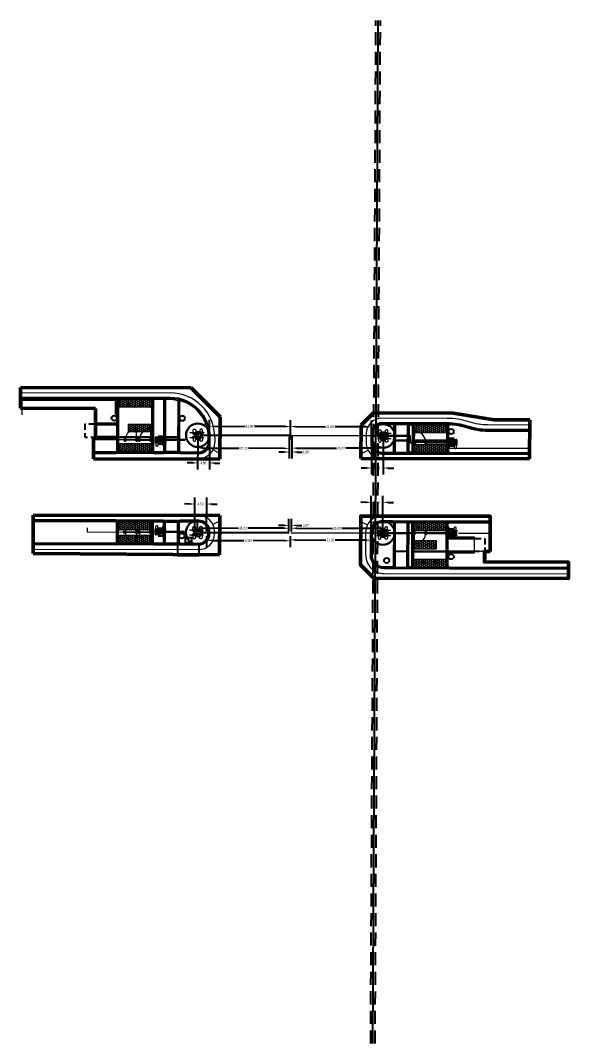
# Model space of a CAD drawing. Extents: x 6427214 to 6444634, y 1882940 to 1890436.
# Drawn here: x 6441624.3 to 6441834.1, y 1883731.4 to 1884123.4 of the extents above; entities that cross this region are included whole.
import ezdxf

# ---------------------------------------------------------------- set-up
doc = ezdxf.new("R2010")
doc.units = 0
doc.header["$LTSCALE"] = 20
doc.header["$MEASUREMENT"] = 0
for name, pattern in [('0', [2, 1, 0, 1]), ('DASHED2', [0.375, 0.25, -0.125]), ('HIDDEN2', [0.1875, 0.125, -0.0625])]:
    doc.linetypes.add(name, pattern=pattern)
doc.layers.add('$_VPORT-1', color=11, linetype='Continuous', plot=False)
doc.layers.add('$NPLT', color=150, linetype='Continuous', plot=False)
for name, color, linetype, lineweight, plot in [('00_GID_Arm FDN', 7, 'DASHED2', 13, False), ('00_GID_Ped Gate FDN', 7, 'DASHED2', 13, False), ('C-ROAD_4.5 ft Offset', 210, 'Continuous', 30, False)]:
    doc.layers.add(name, color=color, linetype=linetype, lineweight=lineweight, plot=plot)
for name, color, linetype, lineweight in [('00_GID_Gate Details', 4, 'Continuous', 13), ('00_GID_Ped Swing Gate', 4, 'Continuous', 13), ('C-ROAD-CURB', 3, 'Continuous', 35), ('C-ROAD-EG', 3, 'Continuous', 20), ('C-ROAD-FENC', 2, 'METRO FENCELINE1', 20), ('C-ROAD-TRUNCATED DOME', 2, 'Continuous', 13), ('C-ROADWAY SW', 4, 'Continuous', 30), ('C-SAWCUT & JOIN', 50, 'Continuous', 50)]:
    doc.layers.add(name, color=color, linetype=linetype, lineweight=lineweight)
for name, color, linetype in [('C-FENC', 2, 'METRO FENCELINE1'), ('C-FENC-GATE', 2, 'Continuous'), ('C-GATE-ARM', 3, '0'), ('C-RAIL-GATE-ARM', 2, 'Continuous'), ('C-ROAD', 7, 'Continuous'), ('C-ROAD-CURB-RAMP-DETL', 1, 'HIDDEN2'), ('C-UTIL-SS-EXIS', 253, 'U-Sswr-Ex'), ('P-SIGEQ-POLES', 3, 'Continuous')]:
    doc.layers.add(name, color=color, linetype=linetype)
doc.styles.add('Arial Narrow', font='ARIALN.TTF', dxfattribs={"width": 0.8, "height": 1})
doc.styles.add('Simplex', font='simplex.shx')
doc.linetypes.add('METRO FENCELINE1', pattern='A,0.125,-0.05,[133,ltypeshp.shx,S=0.025,R=0,X=-0.05,Y=0],0.125', length=0.3)
doc.linetypes.add('U-Sswr-Ex', pattern='A,0.3,-0.112,["ss",Simplex,S=0.1,R=0,X=-0.06665,Y=-0.038],-0.112,0.3,-0.05,0.1,-0.05', length=1.024)
doc.dimstyles.new('DIM-20', dxfattribs={"dimscale": 20, "dimtxt": 1, "dimasz": 0.1, "dimexe": 0.125, "dimexo": 0.025, "dimgap": 0.03, "dimtad": 0, "dimzin": 0, "dimdsep": 46, "dimtxsty": 'Arial Narrow', "dimcen": 0.04, "dimclrd": 256, "dimclre": 256, "dimclrt": 256, "dimaunit": 1, "dimadec": 3, "dimazin": 2, "dimtfac": 1, "dimtofl": 0, "dimtmove": 0, "dimatfit": 3, "dimfxl": 1, "dimtfillclr": 256, "dimtolj": 1, "dimtzin": 0, "dimlwd": -1, "dimlwe": -1, "dimarcsym": 0})
pattern_1 = [(0, (0, 0), (0, 0.433012701892), [0.25, -0.5]), (120, (0, 0), (-0.375, -0.216506350946), [0.25, -0.5]), (60, (0.25, 0), (-0.375, 0.216506350946), [0.25, -0.5])]

# ---------------------------------------------------------------- blocks, each defined once
blk = doc.blocks.new('*D934')
at = {"layer": '$_VPORT-1', "transparency": 16777216}
for p, q in [((6441695.53, 1883925.95), (6441695.51, 1883921.67)), ((6441727.53, 1883925.83), (6441727.51, 1883921.55)), ((6441697.52, 1883924.17), (6441709.74, 1883924.12)), ((6441725.52, 1883924.06), (6441713.33, 1883924.11))]:
    blk.add_line(p, q, dxfattribs=at)
for points in [[(6441697.52, 1883924.5), (6441697.52, 1883923.83), (6441695.52, 1883924.17)], [(6441725.52, 1883924.39), (6441725.52, 1883923.73), (6441727.52, 1883924.05)]]:
    blk.add_solid(points, dxfattribs=at)
at = {"layer": 'Defpoints', "color": 0, "transparency": 16777216}
for p in [(6441695.53, 1883926.45), (6441727.53, 1883926.33), (6441727.52, 1883924.05)]:
    blk.add_point(p, dxfattribs=at)
at = {"layer": '$_VPORT-1', "transparency": 16777216, "insert": (6441711.53, 1883924.11), "char_height": 1, "attachment_point": 5, "rotation": 359.7829, "style": 'Arial Narrow'}
blk.add_mtext("\\A1;32.00'", dxfattribs=at)
blk = doc.blocks.new('*D935')
at = {"layer": '$_VPORT-1', "transparency": 16777216}
for p, q in [((6441727.53, 1883925.83), (6441727.51, 1883921.87)), ((6441758.53, 1883926.62), (6441758.51, 1883921.75)), ((6441729.52, 1883924.36), (6441741.24, 1883924.32)), ((6441756.52, 1883924.26), (6441744.83, 1883924.31))]:
    blk.add_line(p, q, dxfattribs=at)
for points in [[(6441729.53, 1883924.7), (6441729.52, 1883924.03), (6441727.52, 1883924.37)], [(6441756.53, 1883924.6), (6441756.52, 1883923.93), (6441758.52, 1883924.25)]]:
    blk.add_solid(points, dxfattribs=at)
at = {"layer": 'Defpoints', "color": 0, "transparency": 16777216}
for p in [(6441727.53, 1883926.33), (6441758.53, 1883927.12), (6441758.52, 1883924.25)]:
    blk.add_point(p, dxfattribs=at)
at = {"layer": '$_VPORT-1', "transparency": 16777216, "insert": (6441743.03, 1883924.31), "char_height": 1, "attachment_point": 5, "rotation": 359.7829, "style": 'Arial Narrow'}
blk.add_mtext("\\A1;31.00'", dxfattribs=at)
blk = doc.blocks.new('*D936')
at = {"layer": '$_VPORT-1', "transparency": 16777216}
for p, q in [((6441692.07, 1883927.67), (6441692.08, 1883931.45)), ((6441694.07, 1883928.94), (6441707.78, 1883928.9)), ((6441725.07, 1883928.84), (6441711.37, 1883928.89)), ((6441727.07, 1883927.56), (6441727.08, 1883931.34))]:
    blk.add_line(p, q, dxfattribs=at)
for points in [[(6441694.07, 1883929.27), (6441694.07, 1883928.61), (6441692.07, 1883928.95)], [(6441725.07, 1883929.18), (6441725.07, 1883928.51), (6441727.07, 1883928.84)]]:
    blk.add_solid(points, dxfattribs=at)
at = {"layer": 'Defpoints', "color": 0, "transparency": 16777216}
for p in [(6441692.07, 1883927.17), (6441727.07, 1883928.84), (6441727.07, 1883927.06)]:
    blk.add_point(p, dxfattribs=at)
at = {"layer": '$_VPORT-1', "transparency": 16777216, "insert": (6441709.57, 1883928.89), "char_height": 1, "attachment_point": 5, "rotation": 359.8176, "style": 'Arial Narrow'}
blk.add_mtext("\\A1;35.00'", dxfattribs=at)
blk = doc.blocks.new('*D937')
at = {"layer": '$_VPORT-1', "transparency": 16777216}
for p, q in [((6441728.04, 1883927.62), (6441728.05, 1883931.34)), ((6441763.04, 1883927.51), (6441763.05, 1883931.23)), ((6441730.04, 1883928.84), (6441743.75, 1883928.79)), ((6441761.04, 1883928.74), (6441747.33, 1883928.78))]:
    blk.add_line(p, q, dxfattribs=at)
for points in [[(6441730.04, 1883929.17), (6441730.04, 1883928.5), (6441728.04, 1883928.84)], [(6441761.04, 1883929.07), (6441761.04, 1883928.41), (6441763.04, 1883928.73)]]:
    blk.add_solid(points, dxfattribs=at)
at = {"layer": 'Defpoints', "color": 0, "transparency": 16777216}
for p in [(6441728.03, 1883927.12), (6441763.03, 1883927.01), (6441763.04, 1883928.73)]:
    blk.add_point(p, dxfattribs=at)
at = {"layer": '$_VPORT-1', "transparency": 16777216, "insert": (6441745.54, 1883928.79), "char_height": 1, "attachment_point": 5, "rotation": 359.8176, "style": 'Arial Narrow'}
blk.add_mtext("\\A1;35.00'", dxfattribs=at)
blk = doc.blocks.new('*U948')
at = {"layer": '00_GID_Arm FDN', "ltscale": 0.25}
blk.add_circle((0, 0), 1.25, dxfattribs=at)
at = {"layer": '00_GID_Gate Details'}
for p, q in [((35, 0.12), (1.3, 0.12)), ((35, -0.13), (35, 0.12)), ((1.3, -0.13), (35, -0.13))]:
    blk.add_line(p, q, dxfattribs=at)
for points in [[(-3.05, 1), (0, 1), (0, 0.4)], [(-2.25, 1), (-2.25, 0.95)], [(-2.25, 0.95), (-0.28, 0.95)], [(-2.24, 1), (-0.28, 1)], [(-1.85, 0.95), (-1.85, 0.48), (-0.67, 0.48), (-0.67, 0.67)], [(-0.07, 0.8), (-1.22, 0.8), (-1.22, 0.72), (-0.07, 0.72)], [(-0.88, 1.5), (-0.4, 1.5)], [(-0.67, 0.76), (-0.67, 0.95)], [(-0.45, 0.45), (0.45, 0.45)], [(-0.45, -0.45), (-0.45, 0.45)], [(-0.4, 1.75), (-0.4, 1)], [(-0.4, 1.5), (1, 1.5)], [(-0.28, 0.95), (-0.28, 1)], [(0.07, 0.8), (1.22, 0.8), (1.22, 0.72), (0.07, 0.72)], [(0.28, 0.95), (0.28, 1)], [(2.25, 1), (0.28, 1)], [(2.25, 0.95), (0.28, 0.95)], [(0.45, -0.45), (0.45, 0.45)], [(1.85, 0.95), (1.85, 0.48), (0.67, 0.48), (0.67, 0.67)], [(0.67, 0.76), (0.67, 0.95)], [(1, 1.5), (1, -1.5)], [(1, 0), (1.3, 0)], [(1.3, -0.12), (1.3, 0.12)], [(2.25, 1), (2.25, 0.95)], [(0, -0.4), (0, -1), (-3.05, -1)], [(-2.25, -1), (-2.25, -0.95)], [(-2.25, -0.95), (-0.44, -0.96)], [(-2.25, -1), (-0.44, -1)], [(-1.85, -0.95), (-1.85, -0.48), (-0.67, -0.48), (-0.67, -0.67)], [(-0.07, -0.8), (-1.22, -0.8), (-1.22, -0.72), (-0.07, -0.72)], [(-0.67, -0.76), (-0.67, -0.95)], [(-0.45, -0.45), (0.45, -0.45)], [(-0.44, -0.96), (-0.44, -1)], [(-0.4, -1), (-0.4, -1.75)], [(-0.4, -1.5), (1, -1.5)], [(0.07, -0.8), (1.22, -0.8), (1.22, -0.72), (0.07, -0.72)], [(0.28, -0.95), (0.28, -1)], [(2.25, -0.95), (0.28, -0.95)], [(2.25, -1), (0.28, -1)], [(1.85, -0.95), (1.85, -0.48), (0.67, -0.48), (0.67, -0.67)], [(0.67, -0.76), (0.67, -0.95)], [(2.25, -1), (2.25, -0.95)]]:
    blk.add_lwpolyline(points, dxfattribs=at)
for points in [[(-1.75, 0.95), (-1.75, 1.91, -0.414235), (-1.33, 2.33), (-1.19, 2.33, -0.41414), (-0.77, 1.91), (-0.77, 0.95)], [(-1.75, 0.48, 0.509158), (-0.77, 0.48, 2.513902)], [(1.75, 0.95), (1.75, 1.91, 0.414235), (1.33, 2.33), (1.19, 2.33, 0.41414), (0.77, 1.91), (0.77, 0.95)], [(1.75, 0.48, -0.509158), (0.77, 0.48, -2.513902)], [(-1.75, -0.48, -0.509158), (-0.77, -0.48, -2.513902)], [(-1.75, -1), (-1.75, -1.91, 0.414235), (-1.33, -2.33), (-1.19, -2.33, 0.41414), (-0.77, -1.91), (-0.77, -1)], [(1.75, -0.48, 0.509158), (0.77, -0.48, 2.513902)], [(1.75, -1), (1.75, -1.91, -0.414235), (1.33, -2.33), (1.19, -2.33, -0.41414), (0.77, -1.91), (0.77, -1)]]:
    blk.add_lwpolyline(points, format="xyb", dxfattribs=at)
blk.add_lwpolyline([(1, 0.75), (1, -0.75, -0.414214), (0.75, -1), (-0.75, -1, -0.414214), (-1, -0.75), (-1, 0.75, -0.414214), (-0.75, 1), (0.75, 1, -0.414214)], format="xyb", close=True, dxfattribs=at)
for centre, radius in [((0, 0), 0.4), ((0, 0.76), 0.0779), ((0, -0.76), 0.0779)]:
    blk.add_circle(centre, radius, dxfattribs=at)
for points in [[(-0.04, 0.45), (-0.04, 0.45), (-0.04, 0.7), (-0.04, 0.7)], [(0.04, 0.45), (0.04, 0.45), (0.04, 0.7), (0.04, 0.7)], [(-0.04, -0.45), (-0.04, -0.45), (-0.04, -0.7), (-0.04, -0.7)], [(0.04, -0.45), (0.04, -0.45), (0.04, -0.7), (0.04, -0.7)]]:
    blk.add_open_spline(points, degree=3, dxfattribs=at)
at = {"layer": 'C-ROAD_4.5 ft Offset'}
blk.add_circle((0, 0), 4.5, dxfattribs=at)
blk = doc.blocks.new('*D945')
at = {"layer": '$_VPORT-1', "transparency": 16777216}
for p, q in [((6441725.07, 1883929.91), (6441723.07, 1883929.91)), ((6441727.07, 1883927.55), (6441727.07, 1883932.41)), ((6441728.03, 1883927.61), (6441728.03, 1883932.41)), ((6441730.03, 1883929.91), (6441732.03, 1883929.91))]:
    blk.add_line(p, q, dxfattribs=at)
for points in [[(6441725.07, 1883930.25), (6441725.07, 1883929.58), (6441727.07, 1883929.91)], [(6441730.03, 1883930.25), (6441730.03, 1883929.58), (6441728.03, 1883929.91)]]:
    blk.add_solid(points, dxfattribs=at)
at = {"layer": 'Defpoints', "color": 0, "transparency": 16777216}
for p in [(6441728.03, 1883929.91), (6441727.07, 1883927.05), (6441728.03, 1883927.11)]:
    blk.add_point(p, dxfattribs=at)
at = {"layer": '$_VPORT-1', "transparency": 16777216, "insert": (6441733.57, 1883929.91), "char_height": 1, "attachment_point": 5, "style": 'Arial Narrow'}
blk.add_mtext("\\A1;0.97'", dxfattribs=at)
blk = doc.blocks.new('*D938')
at = {"layer": '$_VPORT-1', "transparency": 16777216}
for p, q in [((6441727.67, 1883962.85), (6441727.7, 1883970.29)), ((6441758.68, 1883965.52), (6441758.7, 1883970.17)), ((6441729.69, 1883967.78), (6441741.13, 1883967.74)), ((6441756.69, 1883967.68), (6441744.72, 1883967.72))]:
    blk.add_line(p, q, dxfattribs=at)
for points in [[(6441729.69, 1883968.11), (6441729.69, 1883967.45), (6441727.69, 1883967.79)], [(6441756.69, 1883968.01), (6441756.69, 1883967.34), (6441758.69, 1883967.67)]]:
    blk.add_solid(points, dxfattribs=at)
at = {"layer": 'Defpoints', "color": 0, "transparency": 16777216}
for p in [(6441758.68, 1883965.02), (6441758.69, 1883967.67), (6441727.67, 1883962.35)]:
    blk.add_point(p, dxfattribs=at)
at = {"layer": '$_VPORT-1', "transparency": 16777216, "insert": (6441742.93, 1883967.73), "char_height": 1, "attachment_point": 5, "rotation": 359.7829, "style": 'Arial Narrow'}
blk.add_mtext("\\A1;31.00'", dxfattribs=at)
blk = doc.blocks.new('*D939')
at = {"layer": '$_VPORT-1', "transparency": 16777216}
for p, q in [((6441727.18, 1883963.86), (6441727.18, 1883955.53)), ((6441728.18, 1883963.81), (6441728.18, 1883955.53)), ((6441725.18, 1883958.03), (6441723.18, 1883958.03)), ((6441730.18, 1883958.03), (6441732.18, 1883958.03))]:
    blk.add_line(p, q, dxfattribs=at)
for points in [[(6441725.18, 1883958.37), (6441725.18, 1883957.7), (6441727.18, 1883958.03)], [(6441730.18, 1883958.37), (6441730.18, 1883957.7), (6441728.18, 1883958.03)]]:
    blk.add_solid(points, dxfattribs=at)
at = {"layer": 'Defpoints', "color": 0, "transparency": 16777216}
for p in [(6441727.18, 1883964.36), (6441728.18, 1883964.31), (6441728.18, 1883958.03)]:
    blk.add_point(p, dxfattribs=at)
at = {"layer": '$_VPORT-1', "transparency": 16777216, "insert": (6441733.68, 1883958.03), "char_height": 1, "attachment_point": 5, "style": 'Arial Narrow'}
blk.add_mtext("\\A1;1.00'", dxfattribs=at)
blk = doc.blocks.new('*D946')
at = {"layer": '$_VPORT-1', "transparency": 16777216}
for p, q in [((6441728.18, 1883963.94), (6441728.18, 1883957.02)), ((6441763.18, 1883963.7), (6441763.18, 1883957.02)), ((6441730.18, 1883959.52), (6441745.28, 1883959.52)), ((6441761.18, 1883959.52), (6441748.87, 1883959.52))]:
    blk.add_line(p, q, dxfattribs=at)
for points in [[(6441730.18, 1883959.86), (6441730.18, 1883959.19), (6441728.18, 1883959.52)], [(6441761.18, 1883959.86), (6441761.18, 1883959.19), (6441763.18, 1883959.52)]]:
    blk.add_solid(points, dxfattribs=at)
at = {"layer": 'Defpoints', "color": 0, "transparency": 16777216}
for p in [(6441728.18, 1883964.44), (6441763.18, 1883964.2), (6441728.18, 1883959.52)]:
    blk.add_point(p, dxfattribs=at)
at = {"layer": '$_VPORT-1', "transparency": 16777216, "insert": (6441747.08, 1883959.52), "char_height": 1, "attachment_point": 5, "style": 'Arial Narrow'}
blk.add_mtext("\\A1;35.00'", dxfattribs=at)
blk = doc.blocks.new('*D940')
at = {"layer": '$_VPORT-1', "transparency": 16777216}
for p, q in [((6441696.67, 1883964.13), (6441696.7, 1883970.41)), ((6441727.67, 1883964.01), (6441727.7, 1883970.29)), ((6441698.69, 1883967.9), (6441710.26, 1883967.85)), ((6441725.69, 1883967.8), (6441713.84, 1883967.84))]:
    blk.add_line(p, q, dxfattribs=at)
for points in [[(6441698.69, 1883968.23), (6441698.69, 1883967.56), (6441696.69, 1883967.91)], [(6441725.69, 1883968.13), (6441725.69, 1883967.46), (6441727.69, 1883967.79)]]:
    blk.add_solid(points, dxfattribs=at)
at = {"layer": 'Defpoints', "color": 0, "transparency": 16777216}
for p in [(6441727.69, 1883967.79), (6441696.67, 1883963.63), (6441727.67, 1883963.51)]:
    blk.add_point(p, dxfattribs=at)
at = {"layer": '$_VPORT-1', "transparency": 16777216, "insert": (6441712.05, 1883967.85), "char_height": 1, "attachment_point": 5, "rotation": 359.7829, "style": 'Arial Narrow'}
blk.add_mtext("\\A1;31.00'", dxfattribs=at)
blk = doc.blocks.new('*D947')
at = {"layer": '$_VPORT-1', "transparency": 16777216}
for p, q in [((6441692.17, 1883963.97), (6441692.15, 1883957.05)), ((6441727.17, 1883963.86), (6441727.15, 1883956.94)), ((6441694.16, 1883959.55), (6441708.06, 1883959.5)), ((6441725.16, 1883959.45), (6441711.65, 1883959.49))]:
    blk.add_line(p, q, dxfattribs=at)
for points in [[(6441694.16, 1883959.88), (6441694.16, 1883959.21), (6441692.16, 1883959.55)], [(6441725.16, 1883959.78), (6441725.16, 1883959.11), (6441727.16, 1883959.44)]]:
    blk.add_solid(points, dxfattribs=at)
at = {"layer": 'Defpoints', "color": 0, "transparency": 16777216}
for p in [(6441692.18, 1883964.47), (6441727.18, 1883964.36), (6441727.16, 1883959.44)]:
    blk.add_point(p, dxfattribs=at)
at = {"layer": '$_VPORT-1', "transparency": 16777216, "insert": (6441709.85, 1883959.5), "char_height": 1, "attachment_point": 5, "rotation": 359.8176, "style": 'Arial Narrow'}
blk.add_mtext("\\A1;35.00'", dxfattribs=at)
blk = doc.blocks.new('*D941')
at = {"layer": '$_VPORT-1', "transparency": 16777216}
for p, q in [((6441689.07, 1883938.12), (6441687.07, 1883938.13)), ((6441691.04, 1883927.67), (6441691.08, 1883940.62)), ((6441695.54, 1883927.66), (6441695.58, 1883940.6)), ((6441697.57, 1883938.1), (6441699.57, 1883938.09))]:
    blk.add_line(p, q, dxfattribs=at)
for points in [[(6441689.07, 1883938.46), (6441689.07, 1883937.79), (6441691.07, 1883938.12)], [(6441697.57, 1883938.43), (6441697.57, 1883937.76), (6441695.57, 1883938.1)]]:
    blk.add_solid(points, dxfattribs=at)
at = {"layer": 'Defpoints', "color": 0, "transparency": 16777216}
for p in [(6441695.57, 1883938.1), (6441691.03, 1883927.17), (6441695.53, 1883927.16)]:
    blk.add_point(p, dxfattribs=at)
at = {"layer": '$_VPORT-1', "transparency": 16777216, "insert": (6441693.32, 1883938.11), "char_height": 1, "attachment_point": 5, "rotation": 359.8176, "style": 'Arial Narrow'}
blk.add_mtext("\\A1;4.50'", dxfattribs=at)
blk = doc.blocks.new('*D942')
at = {"layer": '$_VPORT-1', "transparency": 16777216}
for p, q in [((6441692.16, 1883961.67), (6441692.1, 1883951.36)), ((6441696.66, 1883961.64), (6441696.6, 1883951.34)), ((6441690.12, 1883953.87), (6441688.12, 1883953.89)), ((6441698.62, 1883953.82), (6441700.62, 1883953.81))]:
    blk.add_line(p, q, dxfattribs=at)
for points in [[(6441690.12, 1883954.21), (6441690.12, 1883953.54), (6441692.12, 1883953.86)], [(6441698.62, 1883954.16), (6441698.62, 1883953.49), (6441696.62, 1883953.84)]]:
    blk.add_solid(points, dxfattribs=at)
at = {"layer": 'Defpoints', "color": 0, "transparency": 16777216}
for p in [(6441692.17, 1883962.17), (6441696.67, 1883962.14), (6441696.62, 1883953.84)]:
    blk.add_point(p, dxfattribs=at)
at = {"layer": '$_VPORT-1', "transparency": 16777216, "insert": (6441694.37, 1883953.85), "char_height": 1, "attachment_point": 5, "rotation": 359.6552, "style": 'Arial Narrow'}
blk.add_mtext("\\A1;4.50'", dxfattribs=at)
blk = doc.blocks.new('Swing Gate')
at = {"layer": '00_GID_Ped Gate FDN'}
for centre in [(-5.67, 0.02), (-1.25, 0)]:
    blk.add_circle(centre, 0.5, dxfattribs=at)
at = {"layer": '00_GID_Ped Swing Gate', "flags": 128}
for points in [[(-5.37, 0.1), (-1.61, 0.08)], [(-1.53, 0), (-1.42, 0)], [(-5.38, -0.06), (-1.61, -0.08)], [(-1.25, -0.17), (-1.27, -4.25)]]:
    blk.add_lwpolyline(points, dxfattribs=at)
at = {"layer": '00_GID_Ped Swing Gate'}
for centre, radius in [((-5.67, 0.02), 0.167), ((-5.37, 0.02), 0.0833), ((-1.61, 0), 0.0833), ((-1.25, 0), 0.167)]:
    blk.add_circle(centre, radius, dxfattribs=at)
blk.add_arc((-1.25, 0), 4.25, 179.7439, 269.7439, dxfattribs=at)
blk = doc.blocks.new('*U968')
for p, q in [((0.08, 2.06), (0.08, 0.06)), ((0.43, 2.06), (0.08, 2.06)), ((0.08, 0.06), (0.43, 0.06)), ((0.43, 2.06), (0.43, 0.06)), ((0.43, 2.06), (2.08, 2.06)), ((2.08, 0.06), (0.43, 0.06)), ((0.91, 2.06), (0.91, 0.06)), ((1.2, 2.56), (1.68, 2.56)), ((1.33, 0.31), (1.33, 1.81)), ((1.33, 1.81), (2.83, 1.81)), ((2.83, 0.31), (1.33, 0.31)), ((1.68, 2.81), (1.68, 2.06)), ((1.68, 2.56), (3.08, 2.56)), ((1.68, 0.06), (1.68, -0.69)), ((2.08, 2.06), (2.08, 1.46)), ((2.08, 0.66), (2.08, 0.06)), ((2.83, 1.81), (2.83, 0.31)), ((3.08, 2.56), (3.08, -0.44)), ((3.08, 1.06), (3.38, 1.06)), ((3.38, 1.19), (11.38, 1.19)), ((3.38, 0.94), (3.38, 1.19)), ((11.38, 0.94), (3.38, 0.94)), ((11.38, 1.19), (11.38, 0.94)), ((1.2, -0.44), (1.68, -0.44)), ((1.68, -0.44), (3.08, -0.44))]:
    blk.add_line(p, q)
blk.add_circle((2.08, 1.06), 0.4)
blk = doc.blocks.new('*D943')
at = {"layer": '$_VPORT-1', "transparency": 16777216}
for p, q in [((6441758.54, 1883927.52), (6441758.58, 1883941.26)), ((6441763.04, 1883927.51), (6441763.08, 1883941.24)), ((6441756.57, 1883938.76), (6441754.57, 1883938.77)), ((6441765.07, 1883938.74), (6441767.07, 1883938.73))]:
    blk.add_line(p, q, dxfattribs=at)
for points in [[(6441756.57, 1883939.1), (6441756.57, 1883938.43), (6441758.57, 1883938.76)], [(6441765.07, 1883939.07), (6441765.07, 1883938.4), (6441763.07, 1883938.74)]]:
    blk.add_solid(points, dxfattribs=at)
at = {"layer": 'Defpoints', "color": 0, "transparency": 16777216}
for p in [(6441758.57, 1883938.76), (6441758.53, 1883927.02), (6441763.03, 1883927.01)]:
    blk.add_point(p, dxfattribs=at)
at = {"layer": '$_VPORT-1', "transparency": 16777216, "insert": (6441760.82, 1883938.75), "char_height": 1, "attachment_point": 5, "rotation": 359.8176, "style": 'Arial Narrow'}
blk.add_mtext("\\A1;4.50'", dxfattribs=at)
blk = doc.blocks.new('*D944')
at = {"layer": '$_VPORT-1', "transparency": 16777216}
for p, q in [((6441758.68, 1883963.72), (6441758.68, 1883949.41)), ((6441763.18, 1883963.7), (6441763.18, 1883949.41)), ((6441756.68, 1883951.91), (6441754.68, 1883951.91)), ((6441765.18, 1883951.91), (6441767.18, 1883951.91))]:
    blk.add_line(p, q, dxfattribs=at)
for points in [[(6441756.68, 1883952.24), (6441756.68, 1883951.57), (6441758.68, 1883951.91)], [(6441765.18, 1883952.24), (6441765.18, 1883951.57), (6441763.18, 1883951.91)]]:
    blk.add_solid(points, dxfattribs=at)
at = {"layer": 'Defpoints', "color": 0, "transparency": 16777216}
for p in [(6441758.68, 1883964.22), (6441763.18, 1883964.2), (6441758.68, 1883951.91)]:
    blk.add_point(p, dxfattribs=at)
at = {"layer": '$_VPORT-1', "transparency": 16777216, "insert": (6441760.93, 1883951.91), "char_height": 1, "attachment_point": 5, "style": 'Arial Narrow'}
blk.add_mtext("\\A1;4.50'", dxfattribs=at)
blk = doc.blocks.new('*U921')
for p, q in [((3.38, 1.19), (11.38, 1.19)), ((11.38, 0.94), (3.38, 0.94)), ((11.38, 1.19), (11.38, 0.94))]:
    blk.add_line(p, q)
for points in [[(1.2, 2.56), (1.68, 2.56)], [(1.68, 2.81), (1.68, 2.06)], [(1.68, 2.56), (3.08, 2.56)], [(1.68, 2.06), (2.08, 2.06), (2.08, 1.46)], [(2.08, 0.66), (2.08, 0.06), (1.68, 0.06)], [(1.68, 0.06), (1.68, -0.69)], [(3.08, 2.56), (3.08, -0.44)], [(3.08, 1.06), (3.38, 1.06)], [(3.38, 0.94), (3.38, 1.19)], [(1.2, -0.44), (1.68, -0.44)], [(1.68, -0.44), (3.08, -0.44)]]:
    blk.add_lwpolyline(points)
blk.add_lwpolyline([(1.33, 0.31), (1.33, 1.81), (2.83, 1.81), (2.83, 0.31)], close=True)
blk.add_circle((2.08, 1.06), 0.4)
blk = doc.blocks.new('A$Cabb8c628')
at = {"layer": '00_GID_Gate Details'}
for points in [[(-1.71, 0.2), (-0.73, 0.2), (-0.73, -0.2), (-1.71, -0.2)], [(-1.22, 0.04), (1.22, 0.04), (1.22, -0.04), (-1.22, -0.04)], [(-0.04, 0.31), (0.04, 0.31), (0.04, 0.06), (-0.04, 0.06)], [(0.73, 0.2), (1.71, 0.2), (1.71, -0.2), (0.73, -0.2)], [(-2.04, -0.19), (-0.41, -0.19), (-0.41, -0.24), (-2.04, -0.24)], [(0.41, -0.2), (2.04, -0.2), (2.04, -0.24), (0.41, -0.24)]]:
    blk.add_lwpolyline(points, close=True, dxfattribs=at)
for points in [[(-1.63, 0.2), (-1.63, -1.24, 0.414235), (-1.28, -1.59), (-1.17, -1.59, 0.41414), (-0.82, -1.24), (-0.82, 0.2, 0.509158)], [(0.82, 0.2), (0.81, -1.25, 0.414235), (1.16, -1.6), (1.28, -1.6, 0.41414), (1.63, -1.25), (1.63, 0.19, 0.509158)]]:
    blk.add_lwpolyline(points, format="xyb", close=True, dxfattribs=at)
blk.add_lwpolyline([(-0.45, 0.31), (0.45, 0.31)], dxfattribs=at)
blk.add_circle((0, 0), 0.0779, dxfattribs=at)

msp = doc.modelspace()

# ---------------------------------------------------------------- hatches: boundary and pattern name
at = {"layer": 'C-ROAD'}
h = msp.add_hatch(color=256, dxfattribs=at)
h.dxf.hatch_style = 1
edge = h.paths.add_edge_path()
edge.add_arc((6441665.72, 1883976.223), 0.5, 0, 360)
h = msp.add_hatch(color=256, dxfattribs=at)
h.dxf.hatch_style = 1
edge = h.paths.add_edge_path()
edge.add_arc((6441670.72, 1883976.212), 0.5, 0, 360)
h = msp.add_hatch(color=256, dxfattribs=at)
h.dxf.hatch_style = 1
edge = h.paths.add_edge_path()
edge.add_arc((6441778.493, 1883915.965), 0.5, 0, 360)
h = msp.add_hatch(color=256, dxfattribs=at)
h.dxf.hatch_style = 1
edge = h.paths.add_edge_path()
edge.add_arc((6441783.493, 1883915.954), 0.5, 0, 360)
at = {"layer": 'C-ROAD-TRUNCATED DOME'}
h = msp.add_hatch(dxfattribs=at)
h.set_pattern_fill('HEX', color=253, scale=2)
h.set_pattern_definition(pattern_1)
h.paths.add_polyline_path([(6441661.553, 1883978.233), (6441661.726, 1883977.731), (6441661.717, 1883975.232), (6441674.717, 1883975.202), (6441674.726, 1883977.704), (6441674.861, 1883978.202)])
h = msp.add_hatch(dxfattribs=at)
h.set_pattern_fill('HEX', color=253, scale=2)
h.set_pattern_definition(pattern_1)
h.paths.add_polyline_path([(6441665.692, 1883968.726), (6441674.188, 1883968.703), (6441674.179, 1883965.703), (6441665.681, 1883965.73)])
h = msp.add_hatch(dxfattribs=at)
h.set_pattern_fill('HEX', color=253, scale=2)
h.set_pattern_definition(pattern_1)
h.paths.add_polyline_path([(6441787.68, 1883965.444), (6441787.687, 1883968.444), (6441774.557, 1883968.475), (6441774.69, 1883967.973), (6441774.68, 1883965.474)])
h = msp.add_hatch(dxfattribs=at)
h.set_pattern_fill('HEX', color=253, scale=2)
h.set_pattern_definition(pattern_1)
h.paths.add_polyline_path([(6441661.647, 1883961.238), (6441674.663, 1883961.182), (6441674.654, 1883958.709), (6441674.787, 1883958.207), (6441661.506, 1883958.238), (6441661.641, 1883958.738)])
h = msp.add_hatch(dxfattribs=at)
h.set_pattern_fill('HEX', color=253, scale=2)
h.set_pattern_definition(pattern_1)
h.paths.add_polyline_path([(6441787.663, 1883960.944), (6441787.654, 1883958.445), (6441787.787, 1883957.944), (6441774.519, 1883957.975), (6441774.654, 1883958.473), (6441774.663, 1883961.021)])
h = msp.add_hatch(dxfattribs=at)
h.set_pattern_fill('HEX', color=253, scale=2)
h.set_pattern_definition(pattern_1)
edge = h.paths.add_edge_path()
edge.add_line((6441661.576, 1883930.738), (6441661.57, 1883928.238))
edge.add_line((6441661.57, 1883928.238), (6441674.57, 1883928.207))
edge.add_line((6441674.57, 1883928.207), (6441674.576, 1883930.707))
edge.add_line((6441674.576, 1883930.707), (6441674.711, 1883931.207))
edge.add_line((6441674.711, 1883931.207), (6441661.443, 1883931.238))
edge.add_arc((6441660.576, 1883930.74), 1, -0.13307, 29.86693, ccw=False)
h = msp.add_hatch(dxfattribs=at)
h.set_pattern_fill('HEX', color=253, scale=2)
h.set_pattern_definition(pattern_1)
h.paths.add_polyline_path([(6441774.415, 1883930.98), (6441774.548, 1883930.478), (6441774.538, 1883927.98), (6441787.538, 1883927.949), (6441787.548, 1883930.451), (6441787.683, 1883930.949)])
h = msp.add_hatch(dxfattribs=at)
h.set_pattern_fill('HEX', color=253, scale=2)
h.set_pattern_definition(pattern_1)
edge = h.paths.add_edge_path()
edge.add_line((6441661.566, 1883926.238), (6441661.56, 1883923.738))
edge.add_arc((6441660.56, 1883923.74), 1, 329.7263, 359.86693, ccw=False)
edge.add_line((6441661.424, 1883923.236), (6441674.702, 1883923.191))
edge.add_line((6441674.702, 1883923.191), (6441674.56, 1883923.707))
edge.add_line((6441674.56, 1883923.707), (6441674.566, 1883926.207))
edge.add_line((6441674.566, 1883926.207), (6441661.566, 1883926.238))
h = msp.add_hatch(dxfattribs=at)
h.set_pattern_fill('HEX', color=253, scale=2)
h.set_pattern_definition(pattern_1)
h.paths.add_polyline_path([(6441775.028, 1883923.977), (6441775.023, 1883920.977), (6441783.512, 1883920.964), (6441783.523, 1883923.964)])
h = msp.add_hatch(dxfattribs=at)
h.set_pattern_fill('HEX', color=253, scale=2)
h.set_pattern_definition(pattern_1)
h.paths.add_polyline_path([(6441774.497, 1883916.975), (6441787.497, 1883916.944), (6441787.487, 1883914.451), (6441787.623, 1883913.944), (6441774.349, 1883913.975), (6441774.487, 1883914.478)])

# ---------------------------------------------------------------- linework, layer by layer
at = {"layer": '$_VPORT-1'}
msp.add_lwpolyline([(6441684.558, 1883922.677), (6441692.568, 1883922.677), (6441692.568, 1883918.289), (6441684.558, 1883918.289)], close=True, dxfattribs=at)
at = {"layer": '$NPLT'}
msp.add_circle((6441789.416, 1883961.632), 1.25, dxfattribs=at)
at = {"layer": 'C-FENC'}
for p, q in [((6441774.535, 1883926.98), (6441772.535, 1883926.984)), ((6441802.462, 1883916.801), (6441802.469, 1883919.914))]:
    msp.add_line(p, q, dxfattribs=at)
at = {"layer": 'C-ROAD'}
for centre in [(6441665.72, 1883976.223), (6441670.72, 1883976.212), (6441778.493, 1883915.965), (6441783.493, 1883915.954)]:
    msp.add_circle(centre, 0.5, dxfattribs=at)
at = {"layer": 'C-ROAD-CURB'}
for p, q in [((6441681.708, 1883978.686), (6441660.688, 1883978.735)), ((6441679.654, 1883958.694), (6441679.726, 1883977.689)), ((6441769.688, 1883968.986), (6441762.688, 1883969.002)), ((6441758.679, 1883965.018), (6441758.665, 1883961.518)), ((6441767.654, 1883958.489), (6441767.69, 1883967.989)), ((6441762.656, 1883957.502), (6441769.661, 1883957.486)), ((6441675.579, 1883931.705), (6441660.579, 1883931.74)), ((6441674.56, 1883923.707), (6441674.576, 1883930.707)), ((6441674.576, 1883930.707), (6441674.56, 1883923.707))]:
    msp.add_line(p, q, dxfattribs=at)
at = {"layer": 'C-ROAD-CURB', "lineweight": 0}
for p, q in [((6441798.14, 1883925.425), (6441798.139, 1883924.925)), ((6441798.117, 1883919.425), (6441798.119, 1883919.925))]:
    msp.add_line(p, q, dxfattribs=at)
at = {"layer": 'C-ROAD-CURB', "lineweight": 0, "flags": 128}
for points in [[(6441652.975, 1883969.258), (6441660.695, 1883969.24, 0.4137842), (6441661.196, 1883969.738), (6441661.226, 1883977.733, 0.414643), (6441660.727, 1883978.235), (6441624.287, 1883978.319)], [(6441684.85, 1883977.574, 0.0726008), (6441680.707, 1883978.188), (6441679.593, 1883978.191)], [(6441819.254, 1883965.87), (6441803.294, 1883965.907, -0.0795573), (6441795.335, 1883967.201, 0.0690423), (6441788.712, 1883968.42, 0.4260899), (6441788.19, 1883967.922), (6441788.154, 1883958.444, 0.4146387), (6441788.653, 1883957.942), (6441819.236, 1883957.87)], [(6441652.24, 1883958.259), (6441660.653, 1883958.24, 0.4137842), (6441661.154, 1883958.738), (6441661.169, 1883962.738, 0.414643), (6441660.67, 1883963.24), (6441652.952, 1883963.258)], [(6441629.148, 1883923.313), (6441660.559, 1883923.24, 0.4142136), (6441661.06, 1883923.739), (6441661.076, 1883930.739, 0.4142136), (6441660.577, 1883931.24), (6441629.167, 1883931.313)]]:
    msp.add_lwpolyline(points, format="xyb", dxfattribs=at)
at = {"layer": 'C-ROAD-CURB', "flags": 128}
for points in [[(6441652.973, 1883968.758), (6441660.693, 1883968.74, 0.4137842), (6441661.696, 1883969.736), (6441661.726, 1883977.731, 0.414643), (6441660.728, 1883978.735), (6441624.288, 1883978.819)], [(6441652.239, 1883957.759), (6441660.652, 1883957.74, 0.4137842), (6441661.654, 1883958.736), (6441661.669, 1883962.736, 0.414643), (6441660.672, 1883963.74), (6441652.954, 1883963.758)], [(6441774.487, 1883914.478, -1.0000001), (6441772.487, 1883914.486), (6441772.548, 1883930.486, -0.4137886)], [(6441772.548, 1883930.486, -0.9999998), (6441774.548, 1883930.478), (6441774.487, 1883914.478, -0.4137886)], [(6441798.138, 1883924.925), (6441788.528, 1883924.947, -0.4146386), (6441787.531, 1883925.951), (6441787.548, 1883930.451, -0.4137886), (6441788.55, 1883931.447), (6441804.163, 1883931.411)], [(6441834.117, 1883913.341), (6441788.485, 1883913.447, -0.4146386), (6441787.487, 1883914.451), (6441787.504, 1883918.951, -0.4137886), (6441788.507, 1883919.947), (6441798.119, 1883919.925)], [(6441834.117, 1883913.341), (6441788.485, 1883913.447, -0.4146386), (6441787.487, 1883914.451), (6441787.504, 1883918.951, -0.4137886), (6441788.507, 1883919.947), (6441798.119, 1883919.925)]]:
    msp.add_lwpolyline(points, format="xyb", dxfattribs=at)
at = {"layer": 'C-ROAD-CURB', "lineweight": 0, "flags": 128}
for points in [[(6441674.861, 1883978.202), (6441661.593, 1883978.233)], [(6441661.172, 1883963.604), (6441661.192, 1883968.872)], [(6441772.825, 1883968.479), (6441767.691, 1883968.491)], [(6441787.687, 1883968.444), (6441774.557, 1883968.475)], [(6441787.69, 1883967.907), (6441787.689, 1883968.944)], [(6441674.787, 1883958.207), (6441661.506, 1883958.238)], [(6441684.787, 1883958.184), (6441679.519, 1883958.196)], [(6441767.519, 1883957.991), (6441772.787, 1883957.979)], [(6441774.519, 1883957.975), (6441787.787, 1883957.944)], [(6441674.711, 1883931.207), (6441661.443, 1883931.238)], [(6441679.443, 1883931.196), (6441684.711, 1883931.184)], [(6441661.425, 1883923.238), (6441674.693, 1883923.207)], [(6441679.425, 1883923.196), (6441684.693, 1883923.184)]]:
    msp.add_lwpolyline(points, dxfattribs=at)
at = {"layer": 'C-ROAD-CURB'}
for points in [[(6441674.726, 1883977.704), (6441674.654, 1883958.709, 0.414643), (6441675.652, 1883957.705), (6441678.652, 1883957.698, 0.4137843), (6441679.654, 1883958.694), (6441679.726, 1883977.689, 0.414643), (6441678.728, 1883978.693), (6441675.728, 1883978.7, 0.4137842)], [(6441679.576, 1883930.696, 0.4142136), (6441678.579, 1883931.698), (6441675.579, 1883931.705, 0.4142136), (6441674.576, 1883930.707), (6441674.56, 1883923.707, 0.4142136), (6441675.558, 1883922.705), (6441678.558, 1883922.698, 0.4142136), (6441679.56, 1883923.696)], [(6441696.569, 1883927.656, 0.4142136), (6441692.578, 1883931.666), (6441685.578, 1883931.682, 0.4142136), (6441684.576, 1883930.684), (6441684.56, 1883923.684, 0.4142136), (6441685.558, 1883922.682), (6441692.558, 1883922.666, 0.4142136), (6441696.567, 1883926.656)]]:
    msp.add_lwpolyline(points, format="xyb", close=True, dxfattribs=at)
at = {"layer": 'C-ROAD-CURB', "lineweight": 0, "flags": 128}
for points in [[(6441675.226, 1883977.702), (6441675.154, 1883958.707, 0.414643), (6441675.653, 1883958.205), (6441678.653, 1883958.198, 0.4137843), (6441679.154, 1883958.696), (6441679.226, 1883977.691, 0.414643), (6441678.727, 1883978.193), (6441675.727, 1883978.2, 0.4137842)], [(6441692.657, 1883958.166, 0.4137842), (6441696.165, 1883961.652), (6441696.173, 1883963.631, 0.3316793), (6441685.868, 1883977.566, 0.5018631), (6441685.224, 1883977.089), (6441685.154, 1883958.684, 0.414643), (6441685.653, 1883958.182)], [(6441767.19, 1883967.993, 0.4136126), (6441766.691, 1883968.493), (6441762.687, 1883968.502, 0.4137886), (6441759.179, 1883965.016), (6441759.165, 1883961.516, 0.4146387), (6441762.657, 1883958.002), (6441766.653, 1883957.993, 0.4137886), (6441767.154, 1883958.491), (6441767.19, 1883967.991)], [(6441774.154, 1883958.475, -1.0000001), (6441773.154, 1883958.479), (6441773.19, 1883967.979, -0.9999998), (6441774.19, 1883967.975)], [(6441679.076, 1883930.697, 0.4142136), (6441678.577, 1883931.198), (6441675.577, 1883931.205, 0.4142136), (6441675.076, 1883930.706), (6441675.06, 1883923.706, 0.4142136), (6441675.559, 1883923.205), (6441678.559, 1883923.198, 0.4142136), (6441679.06, 1883923.697)], [(6441696.069, 1883927.658, 0.4142136), (6441692.577, 1883931.166), (6441685.577, 1883931.182, 0.4142136), (6441685.076, 1883930.683), (6441685.06, 1883923.683, 0.4142136), (6441685.559, 1883923.182), (6441692.559, 1883923.166, 0.4142136), (6441696.067, 1883926.658)]]:
    msp.add_lwpolyline(points, format="xyb", close=True, dxfattribs=at)
at = {"layer": 'C-ROAD-CURB'}
for points in [[(6441686.013, 1883978.044, 0.5018631), (6441684.724, 1883977.091), (6441684.654, 1883958.686, 0.414643), (6441685.652, 1883957.682), (6441692.656, 1883957.666, 0.4137842), (6441696.665, 1883961.65), (6441696.673, 1883963.629, 0.414643), (6441681.708, 1883978.686)], [(6441772.69, 1883967.98, -0.9999998), (6441774.69, 1883967.973), (6441774.654, 1883958.473)], [(6441788.734, 1883968.92, 0.4260899), (6441787.69, 1883967.924), (6441787.654, 1883958.445, 0.4146387), (6441788.651, 1883957.442), (6441819.234, 1883957.37)], [(6441819.255, 1883966.37), (6441803.295, 1883966.407, -0.0795573), (6441795.492, 1883967.676, 0.0795573), (6441787.689, 1883968.944)], [(6441774.654, 1883958.473, -1.0000001), (6441772.654, 1883958.48), (6441772.69, 1883967.98, -0.4137886)], [(6441629.147, 1883922.813), (6441660.558, 1883922.74, 0.4142136), (6441661.56, 1883923.738), (6441661.576, 1883930.738, 0.4142136), (6441660.579, 1883931.74), (6441629.168, 1883931.813)]]:
    msp.add_lwpolyline(points, format="xyb", dxfattribs=at)
at = {"layer": 'C-ROAD-CURB', "flags": 128}
for points in [[(6441661.669, 1883962.736), (6441661.696, 1883969.736)], [(6441685.652, 1883957.682), (6441660.641, 1883957.74)], [(6441678.579, 1883931.698), (6441685.578, 1883931.682)], [(6441766.55, 1883931.498), (6441788.55, 1883931.447)], [(6441787.497, 1883916.944), (6441787.531, 1883925.951)], [(6441675.558, 1883922.705), (6441660.558, 1883922.74)], [(6441678.558, 1883922.698), (6441685.558, 1883922.682)], [(6441788.485, 1883913.447), (6441766.485, 1883913.499)]]:
    msp.add_lwpolyline(points, dxfattribs=at)
at = {"layer": 'C-ROAD-CURB'}
for points in [[(6441787.689, 1883968.944), (6441766.692, 1883968.993)], [(6441766.673, 1883957.493), (6441788.651, 1883957.442)]]:
    msp.add_lwpolyline(points, dxfattribs=at)
at = {"layer": 'C-ROAD-CURB', "flags": 128}
msp.add_lwpolyline([(6441767.548, 1883930.495), (6441767.487, 1883914.495, -0.4137886), (6441766.485, 1883913.499), (6441763.491, 1883913.506, -0.4146386), (6441758.502, 1883918.525), (6441758.536, 1883927.523, -0.4137886), (6441762.546, 1883931.508), (6441766.55, 1883931.498, -0.4146386)], format="xyb", close=True, dxfattribs=at)
at = {"layer": 'C-ROAD-CURB', "lineweight": 0}
msp.add_lwpolyline([(6441766.486, 1883913.999), (6441763.491, 1883914.006, -0.4145695), (6441759.002, 1883918.523), (6441759.036, 1883927.516, -0.4137886), (6441762.545, 1883931.003), (6441766.549, 1883930.993, -0.4146375), (6441767.048, 1883930.491), (6441766.987, 1883914.497, -0.4138588)], format="xyb", close=True, dxfattribs=at)
for points in [[(6441767.415, 1883930.996), (6441772.683, 1883930.984)], [(6441773.549, 1883930.982), (6441773.549, 1883930.982)], [(6441774.415, 1883930.98), (6441787.683, 1883930.949)], [(6441788.007, 1883919.815), (6441788.027, 1883925.083)], [(6441767.352, 1883913.991), (6441772.623, 1883913.979)], [(6441774.349, 1883913.975), (6441787.623, 1883913.944)]]:
    msp.add_lwpolyline(points, dxfattribs=at)
for points in [[(6441773.987, 1883914.48, -1.0000001), (6441772.987, 1883914.484), (6441773.048, 1883930.484, -0.9999998), (6441774.048, 1883930.48), (6441773.987, 1883914.48, -0.4137886)], [(6441798.14, 1883925.425), (6441788.53, 1883925.447, -0.4146386), (6441788.031, 1883925.949), (6441788.048, 1883930.449, -0.4137886), (6441788.549, 1883930.947), (6441804.162, 1883930.911)], [(6441834.118, 1883913.841), (6441788.486, 1883913.947, -0.4146386), (6441787.987, 1883914.449), (6441788.004, 1883918.949, -0.4137886), (6441788.505, 1883919.447), (6441798.117, 1883919.425)], [(6441834.118, 1883913.841), (6441788.486, 1883913.947, -0.4146386), (6441787.987, 1883914.449), (6441788.004, 1883918.949, -0.4137886), (6441788.505, 1883919.447), (6441798.117, 1883919.425)]]:
    msp.add_lwpolyline(points, format="xyb", dxfattribs=at)
at = {"layer": 'C-ROAD-CURB'}
for centre, radius, start, end in [((6441762.678, 1883965.002), 4, 89.86608, 179.78293), ((6441766.69, 1883967.993), 1, 359.78293, 89.86608), ((6441762.665, 1883961.502), 4, 179.78293, 269.86608), ((6441766.654, 1883958.493), 1, 269.86608, 359.78293)]:
    msp.add_arc(centre, radius, start, end, dxfattribs=at)
at = {"layer": 'C-ROAD-CURB-RAMP-DETL', "flags": 128}
for points in [[(6441652.966, 1883968.758), (6441648.966, 1883968.767), (6441648.954, 1883963.767), (6441652.954, 1883963.758)], [(6441798.138, 1883924.925), (6441802.138, 1883924.915), (6441802.127, 1883919.915), (6441798.127, 1883919.925)]]:
    msp.add_lwpolyline(points, dxfattribs=at)
at = {"layer": 'C-ROAD-EG'}
for p, q in [((6441624.293, 1883980.819), (6441681.712, 1883980.686)), ((6441698.673, 1883963.622), (6441698.665, 1883961.643)), ((6441700.659, 1883957.527), (6441697.993, 1883958.907)), ((6441682.651, 1883955.689), (6441692.651, 1883955.666)), ((6441692.583, 1883933.666), (6441632.452, 1883933.805)), ((6441804.168, 1883933.409), (6441762.55, 1883933.503)), ((6441700.546, 1883931.585), (6441697.954, 1883930.312)), ((6441754.551, 1883931.393), (6441757.143, 1883930.131)), ((6441698.569, 1883927.652), (6441698.567, 1883926.652)), ((6441756.502, 1883918.527), (6441756.536, 1883927.525)), ((6441629.142, 1883920.813), (6441692.553, 1883920.666))]:
    msp.add_line(p, q, dxfattribs=at)
at = {"layer": 'C-ROAD-EG', "flags": 128}
msp.add_lwpolyline([(6441819.26, 1883968.37), (6441803.3, 1883968.407, -0.0795573), (6441796.121, 1883969.574, 0.0795575), (6441787.693, 1883970.944), (6441762.693, 1883971.002, 0.4137884), (6441756.679, 1883965.025), (6441756.665, 1883961.525, 0.4146387), (6441762.651, 1883955.502), (6441819.23, 1883955.37)], format="xyb", dxfattribs=at)
for points in [[(6441754.649, 1883957.321), (6441757.345, 1883958.728)], [(6441682.651, 1883955.689), (6441652.231, 1883955.759)], [(6441763.486, 1883911.5), (6441834.115, 1883911.335)], [(6441763.486, 1883911.5), (6441834.115, 1883911.335)]]:
    msp.add_lwpolyline(points, dxfattribs=at)
at = {"layer": 'C-ROAD-EG'}
for centre, radius, start, end in [((6441681.673, 1883963.686), 17, 359.78293, 89.86693), ((6441692.665, 1883961.666), 6, 269.86693, 359.78293), ((6441692.569, 1883927.666), 6, 359.86693, 89.86693), ((6441762.536, 1883927.503), 6, 89.86608, 179.78293), ((6441692.567, 1883926.666), 6, 269.86693, 359.86693), ((6441763.502, 1883918.5), 7, 179.78293, 269.86608)]:
    msp.add_arc(centre, radius, start, end, dxfattribs=at)
at = {"layer": 'C-ROAD-FENC', "flags": 128}
for points in [[(6441660.706, 1883972.442), (6441660.726, 1883977.735), (6441624.786, 1883977.818), (6441624.773, 1883972.27)], [(6441774.665, 1883961.473), (6441773.665, 1883961.477), (6441773.676, 1883964.203), (6441772.676, 1883964.207)], [(6441663.836, 1883962.737), (6441661.669, 1883962.745), (6441652.954, 1883962.718)], [(6441819.239, 1883959.37), (6441788.158, 1883959.443)], [(6441649.809, 1883929.019), (6441649.819, 1883927.421), (6441663.737, 1883927.323)], [(6441792.034, 1883926.939), (6441804.152, 1883926.911)]]:
    msp.add_lwpolyline(points, dxfattribs=at)
at = {"layer": 'C-ROAD-TRUNCATED DOME'}
msp.add_line((6441802.469, 1883919.914), (6441797.508, 1883919.926), dxfattribs=at)
for points in [[(6441674.717, 1883975.202), (6441661.717, 1883975.232)], [(6441774.663, 1883961.021), (6441787.663, 1883960.944)], [(6441661.566, 1883926.238), (6441674.566, 1883926.207)], [(6441674.57, 1883928.207), (6441661.57, 1883928.238)]]:
    msp.add_lwpolyline(points, dxfattribs=at)
at = {"layer": 'C-ROAD-TRUNCATED DOME', "flags": 128}
for points in [[(6441665.692, 1883968.726), (6441674.188, 1883968.703), (6441674.179, 1883965.703), (6441665.681, 1883965.73)], [(6441775.028, 1883923.977), (6441775.023, 1883920.977), (6441783.512, 1883920.964), (6441783.523, 1883923.964)]]:
    msp.add_lwpolyline(points, close=True, dxfattribs=at)
at = {"layer": 'C-ROAD-TRUNCATED DOME'}
msp.add_lwpolyline([(6441787.68, 1883965.444), (6441787.687, 1883968.444), (6441774.557, 1883968.475), (6441774.69, 1883967.973), (6441774.68, 1883965.474)], close=True, dxfattribs=at)
at = {"layer": 'C-ROAD-TRUNCATED DOME', "flags": 128}
for points in [[(6441674.663, 1883961.205), (6441661.647, 1883961.238)], [(6441774.538, 1883927.98), (6441787.538, 1883927.949)], [(6441798.119, 1883919.925), (6441798.138, 1883924.925)], [(6441774.497, 1883916.975), (6441787.497, 1883916.944)]]:
    msp.add_lwpolyline(points, dxfattribs=at)
at = {"layer": 'C-ROADWAY SW'}
for points in [[(6441674.673, 1883963.707), (6441661.673, 1883963.737)], [(6441684.673, 1883963.684), (6441679.673, 1883963.696)], [(6441767.669, 1883962.491), (6441772.669, 1883962.479)], [(6441774.669, 1883962.474), (6441787.669, 1883962.444)]]:
    msp.add_lwpolyline(points, dxfattribs=at)
at = {"layer": 'C-ROADWAY SW', "flags": 128}
for points in [[(6441772.508, 1883919.985), (6441767.508, 1883919.996)], [(6441787.508, 1883919.949), (6441774.508, 1883919.98)]]:
    msp.add_lwpolyline(points, dxfattribs=at)
at = {"layer": 'C-SAWCUT & JOIN'}
for p, q in [((6441624.279, 1883974.819), (6441624.298, 1883982.819)), ((6441624.298, 1883982.819), (6441689.595, 1883982.668)), ((6441700.691, 1883971.504), (6441689.595, 1883982.668)), ((6441652.996, 1883974.753), (6441624.279, 1883974.819)), ((6441652.952, 1883963.258), (6441652.996, 1883974.753)), ((6441754.691, 1883968.343), (6441759.388, 1883973.011)), ((6441759.388, 1883973.011), (6441789.949, 1883972.948)), ((6441789.949, 1883972.948), (6441805.605, 1883970.403)), ((6441700.691, 1883971.504), (6441700.654, 1883955.337)), ((6441754.643, 1883955.521), (6441754.691, 1883968.343)), ((6441805.605, 1883970.403), (6441819.265, 1883970.375)), ((6441652.23, 1883955.449), (6441652.26, 1883963.259)), ((6441652.26, 1883963.259), (6441652.952, 1883963.258)), ((6441700.654, 1883955.337), (6441652.23, 1883955.449)), ((6441819.23, 1883955.37), (6441754.643, 1883955.521)), ((6441629.172, 1883933.813), (6441629.138, 1883919.105)), ((6441629.172, 1883933.813), (6441700.55, 1883933.654)), ((6441700.55, 1883933.654), (6441700.515, 1883918.6)), ((6441700.515, 1883918.6), (6441629.138, 1883919.105))]:
    msp.add_line(p, q, dxfattribs=at)
msp.add_lwpolyline([(6441819.265, 1883970.375), (6441819.23, 1883955.37)], dxfattribs=at)
at = {"layer": 'C-SAWCUT & JOIN', "flags": 128}
msp.add_lwpolyline([(6441804.119, 1883919.911), (6441804.17, 1883933.409), (6441754.559, 1883933.525), (6441754.488, 1883914.803), (6441759.56, 1883909.7), (6441834.111, 1883909.526), (6441834.121, 1883915.835), (6441801.9, 1883915.911), (6441801.909, 1883919.916), (6441804.119, 1883919.911)], dxfattribs=at)
msp.add_lwpolyline([(6441804.119, 1883919.911), (6441804.17, 1883933.409), (6441754.559, 1883933.525), (6441754.488, 1883914.803), (6441759.56, 1883909.7), (6441834.111, 1883909.526), (6441834.121, 1883915.835), (6441801.9, 1883915.911), (6441801.909, 1883919.916), (6441804.119, 1883919.911)], dxfattribs=at)
at = {"layer": 'C-UTIL-SS-EXIS', "color": 252, "linetype": 'DASHED2'}
for p, q in [((6441758.368, 1883731.396), (6441760.397, 1884123.403)), ((6441760.068, 1883731.387), (6441762.097, 1884123.394))]:
    msp.add_line(p, q, dxfattribs=at)
at = {"layer": 'C-UTIL-SS-EXIS'}
msp.add_line((6441759.218, 1883731.392), (6441761.247, 1884123.399), dxfattribs=at)
at = {"layer": 'P-SIGEQ-POLES', "flags": 128}
msp.add_lwpolyline([(6441687.39, 1883925.109), (6441687.386, 1883923.359), (6441689.886, 1883923.353), (6441689.89, 1883925.103)], close=True, dxfattribs=at)
at = {"layer": 'P-SIGEQ-POLES'}
for centre in [(6441660.17, 1883971.029), (6441686.201, 1883970.967, 0), (6441789.182, 1883965.889), (6441686.065, 1883925.961), (6441764.495, 1883916.504, 0), (6441789.178, 1883917.94)]:
    msp.add_circle(centre, 1, dxfattribs=at)

# ---------------------------------------------------------------- block references
at = {"layer": '00_GID_Gate Details', "xscale": 1.1}
for p in [(6441677.92, 1883961.938), (6441789.417, 1883960.993)]:
    msp.add_blockref('A$Cabb8c628', p, dxfattribs=at)
at = {"layer": '00_GID_Gate Details', "xscale": 1.1, "rotation": 180}
for p in [(6441677.818, 1883928.158), (6441789.284, 1883927.682)]:
    msp.add_blockref('A$Cabb8c628', p, dxfattribs=at)
at = {"layer": 'C-FENC-GATE', "xscale": -1}
for p, rotation in [((6441670.002, 1883962.711), 179.611688211467), ((6441675.419, 1883962.694), 179.611688211467), ((6441773.785, 1883926.984), 359.6572787106863)]:
    msp.add_blockref('Swing Gate', p, dxfattribs=dict(at, rotation=rotation))
at = {"layer": 'C-FENC-GATE', "rotation": 179.6039900754695}
msp.add_blockref('Swing Gate', (6441773.916, 1883961.741), dxfattribs=at)
at = {"layer": 'C-FENC-GATE'}
for p in [(6441669.902, 1883927.349), (6441675.318, 1883927.33)]:
    msp.add_blockref('Swing Gate', p, dxfattribs=at)
at = {"layer": 'C-GATE-ARM'}
for p, rotation in [((6441692.176, 1883964.47), 359.8269893736583), ((6441692.068, 1883927.167), 359.8269899248288)]:
    msp.add_blockref('*U948', p, dxfattribs=dict(at, rotation=rotation))
at = {"layer": 'C-GATE-ARM', "xscale": -1}
for p, rotation in [((6441763.175, 1883964.201), 359.8082784133418), ((6441763.035, 1883927.001), 359.8082784130924)]:
    msp.add_blockref('*U948', p, dxfattribs=dict(at, rotation=rotation))
at = {"layer": 'C-RAIL-GATE-ARM'}
for p, rotation in [((6441675.837, 1883961.615), 359.8677576841979), ((6441791.495, 1883962.795), 180.0000000004112), ((6441675.737, 1883926.362), 359.8677576841979), ((6441791.366, 1883928.005), 179.8667877086245)]:
    msp.add_blockref('*U968', p, dxfattribs=dict(at, rotation=rotation))
for p in [(6441761.096, 1883963.136), (6441760.955, 1883925.937)]:
    msp.add_blockref('*U921', p, dxfattribs=at)

# ---------------------------------------------------------------- dimensions: what is measured, and where the dimension line sits
at = {"layer": '$_VPORT-1'}
for base, p1, p2, angle, picture, middle, dimtype in [((6441727.689, 1883967.788), (6441696.673, 1883963.629), (6441727.673, 1883963.512), 359.78293, '*D940', (6441712.05, 1883967.847), 161), ((6441758.689, 1883967.67), (6441727.668, 1883962.355), (6441758.679, 1883965.017), 179.78293, '*D938', (6441742.928, 1883967.73), 160), ((6441727.16, 1883959.442), (6441692.176, 1883964.47), (6441727.176, 1883964.358), 359.81763, '*D947', (6441709.852, 1883959.497), 161), ((6441727.523, 1883924.054), (6441695.532, 1883926.454), (6441727.532, 1883926.333), 359.78293, '*D934', (6441711.532, 1883924.114), 161), ((6441758.524, 1883924.254), (6441727.532, 1883926.333), (6441758.535, 1883927.121), 179.78293, '*D935', (6441743.032, 1883924.313), 160)]:
    dim = msp.add_linear_dim(base=base, p1=p1, p2=p2, angle=angle, dimstyle='DIM-20', override={"dimpost": "'"}, dxfattribs=at)
    dim.commit()
    dim.dimension.update_dxf_attribs({"geometry": picture, "text_midpoint": middle, "dimtype": dimtype})
for base, p1, p2, picture, middle in [((6441728.176, 1883958.034), (6441727.176, 1883964.358), (6441728.176, 1883964.312), '*D939', (6441733.684, 1883958.034)), ((6441758.675, 1883951.908), (6441763.175, 1883964.201), (6441758.675, 1883964.216), '*D944', (6441760.925, 1883951.908)), ((6441728.035, 1883929.913), (6441727.068, 1883927.054), (6441728.035, 1883927.113), '*D945', (6441733.574, 1883929.913))]:
    dim = msp.add_linear_dim(base=base, p1=p1, p2=p2, dimstyle='DIM-20', override={"dimpost": "'"}, dxfattribs=at)
    dim.commit()
    dim.dimension.update_dxf_attribs({"geometry": picture, "text_midpoint": middle})
dim = msp.add_linear_dim(base=(6441728.176, 1883959.525), p1=(6441763.175, 1883964.201), p2=(6441728.176, 1883964.439), dimstyle='DIM-20', override={"dimpost": "'"}, dxfattribs=at)
dim.commit()
dim.dimension.update_dxf_attribs({"geometry": '*D946', "text_midpoint": (6441747.075, 1883959.525), "dimtype": 160})
for p1, p2, distance, picture, middle in [((6441692.167, 1883962.165), (6441696.667, 1883962.138), -8.303, '*D942', (6441694.367, 1883953.849)), ((6441763.034, 1883927.005), (6441758.535, 1883927.02), -11.736, '*D943', (6441760.822, 1883938.749)), ((6441691.034, 1883927.174), (6441695.535, 1883927.16), 10.942, '*D941', (6441693.319, 1883938.109)), ((6441692.068, 1883927.167), (6441727.068, 1883927.055), 1.78, '*D936', (6441709.574, 1883928.891)), ((6441728.034, 1883927.117), (6441763.034, 1883927.005), 1.727, '*D937', (6441745.54, 1883928.788))]:
    dim = msp.add_aligned_dim(p1=p1, p2=p2, distance=distance, dimstyle='DIM-20', override={"dimpost": "'"}, dxfattribs=at)
    dim.commit()
    dim.dimension.update_dxf_attribs({"geometry": picture, "text_midpoint": middle})

doc.saveas('drawing.dxf')
